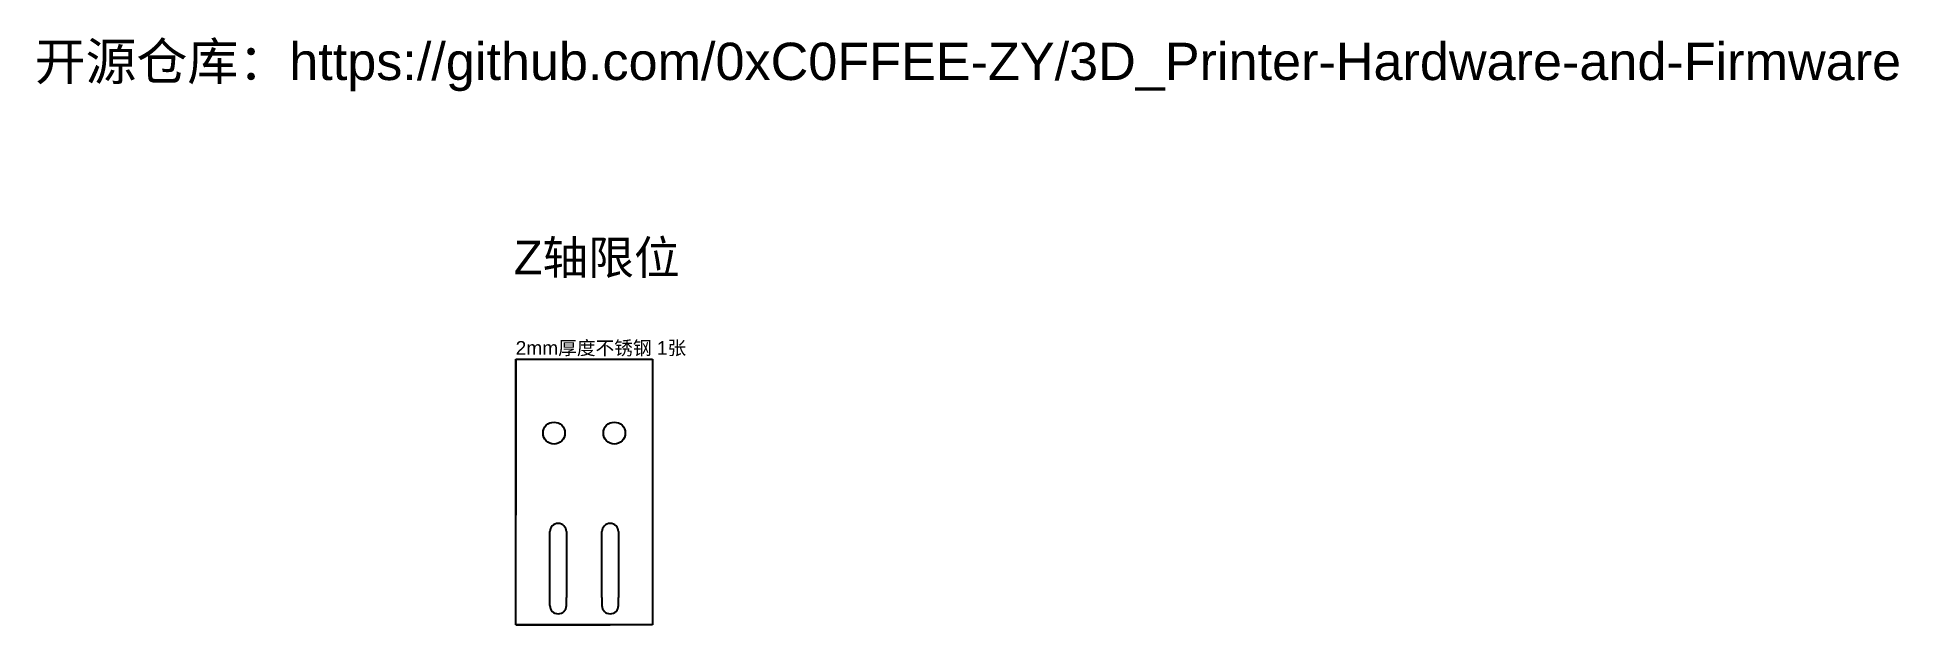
# Model space of a CAD drawing. Header units: millimetres. Extents: x 2435 to 2774, y 1639 to 1746.
import ezdxf

# ---------------------------------------------------------------- set-up
doc = ezdxf.new("R2010")
doc.units = ezdxf.units.MM
doc.styles.get("Standard").update_dxf_attribs({"font": 'arial.ttf'})

msp = doc.modelspace()

# ---------------------------------------------------------------- linework, layer by layer
for p, q in [((2521.98, 1639.22), (2521.98, 1687.72)), ((2521.98, 1687.72), (2521.98, 1674.22)), ((2521.98, 1687.72), (2546.98, 1687.72)), ((2546.98, 1687.72), (2546.98, 1639.22)), ((2521.98, 1674.22), (2521.98, 1659.22)), ((2528.23, 1654.22), (2528.23, 1656.22)), ((2531.23, 1656.22), (2531.23, 1654.22)), ((2537.73, 1654.22), (2537.73, 1656.22)), ((2540.73, 1656.22), (2540.73, 1654.22)), ((2528.23, 1644.22), (2528.23, 1654.22)), ((2531.23, 1654.22), (2531.23, 1644.22)), ((2537.73, 1644.22), (2537.73, 1654.22)), ((2540.73, 1654.22), (2540.73, 1644.22)), ((2528.23, 1642.72), (2528.23, 1644.22)), ((2531.23, 1642.72), (2531.23, 1644.22)), ((2537.73, 1644.22), (2537.73, 1642.72)), ((2540.73, 1642.72), (2540.73, 1644.22)), ((2546.98, 1639.22), (2521.98, 1639.22)), ((2521.98, 1639.22), (2529.73, 1639.22)), ((2529.73, 1639.22), (2539.23, 1639.22))]:
    msp.add_line(p, q)
for centre in [(2528.98, 1674.22), (2539.98, 1674.22)]:
    msp.add_circle(centre, 2)
for centre, start, end in [((2529.73, 1656.22), 0, 180), ((2539.23, 1656.22), 0, 180), ((2529.73, 1642.72), 180, 0), ((2539.23, 1642.72), 180, 0)]:
    msp.add_arc(centre, 1.5, start, end)

# ---------------------------------------------------------------- texts
at = {"attachment_point": 1}
for s, width, gutter_width, insert, char_height in [('{\\fSimSun|b0|i0|c134|p2;开源仓库：}https://github.com/0xC0FFEE-ZY/3D_Printer-Hardware-and-Firmware', 340.6816, 34.08, (2434.18, 1745.49), 6.8157), ('2mm{\\fSimSun|b0|i0|c134|p2;厚度不锈钢} 1{\\fSimSun|b0|i0|c134|p2;张}', 33.9811, 12.5, (2521.98, 1691.01), 2.5)]:
    msp.add_mtext_dynamic_manual_height_columns(s, width=width, gutter_width=gutter_width, heights=[0], dxfattribs=dict(at, insert=insert, char_height=char_height))
at = {"insert": (2521.63, 1709.34), "char_height": 6.129, "width": 32.565, "attachment_point": 1}
msp.add_mtext('Z轴限位', dxfattribs=at)

doc.saveas('drawing.dxf')
